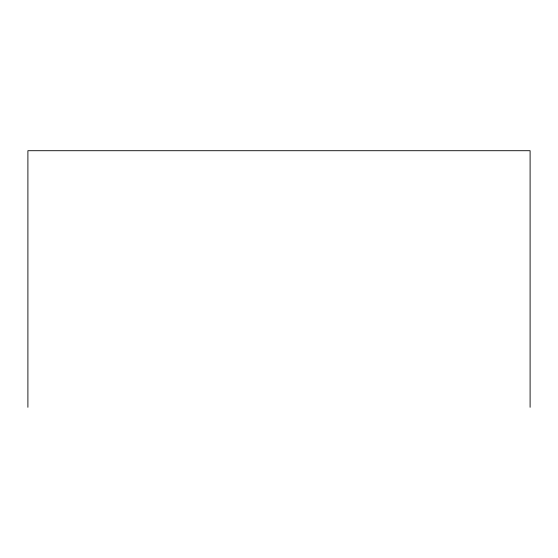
<?xml version="1.0" encoding="UTF-8"?>
<svg xmlns="http://www.w3.org/2000/svg" width="558" height="558" viewBox="0 0 558 558"><rect width="100%" height="100%" fill="white"/><g stroke="black" fill="none" stroke-linecap="round" stroke-linejoin="round"><path stroke-width="0.84" d="M530.1 407.291L530.1 150.709L27.9 150.709L27.9 407.291"/></g></svg>
